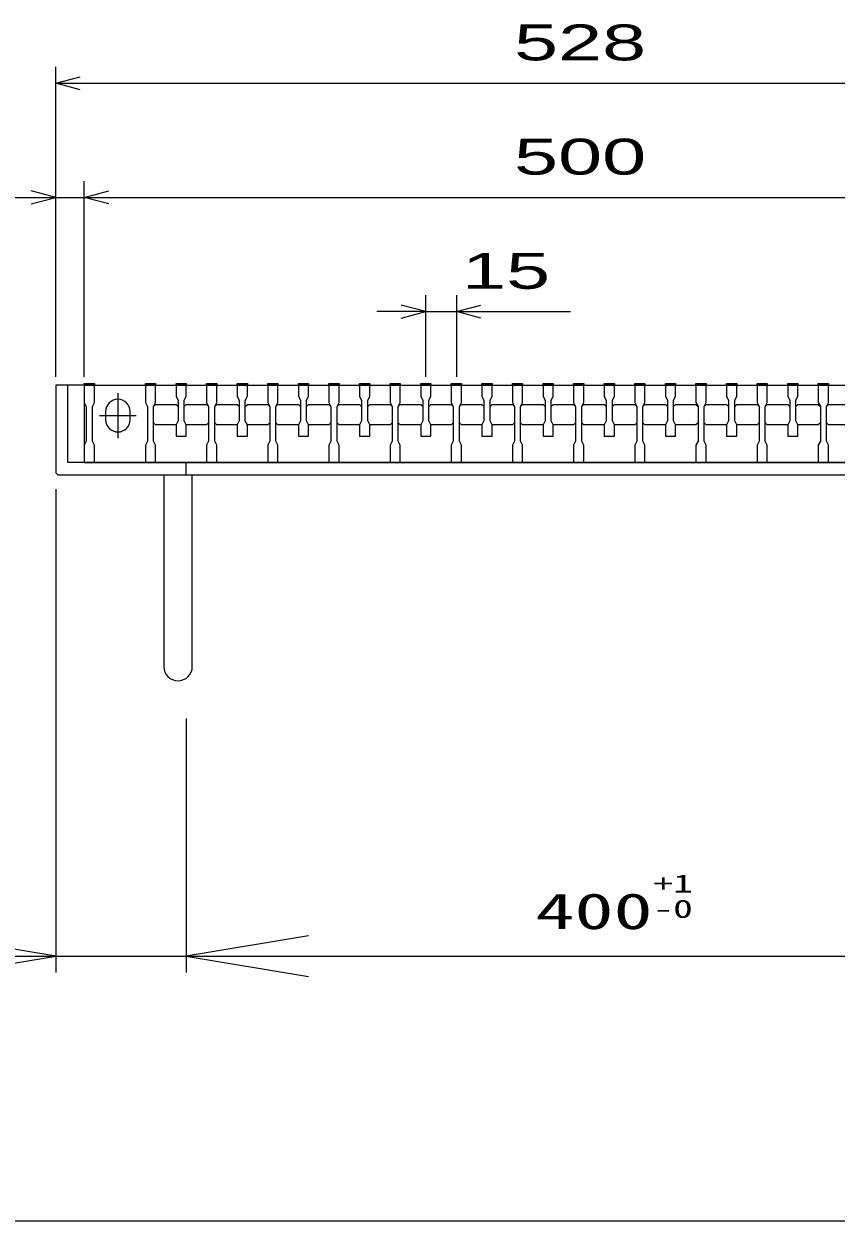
# Model space of a CAD drawing. Units: millimetres, scale not verified. Extents: x -1456 to 1389, y -1026 to 839.
# Drawn here: x -1013 to -614, y -921 to -334 of the extents above; entities that cross this region are included whole.
import ezdxf
from ezdxf.enums import TextEntityAlignment as Align

# ---------------------------------------------------------------- set-up
doc = ezdxf.new("R2010")
doc.units = ezdxf.units.MM
doc.header["$LTSCALE"] = 8
for name, color, linetype, lineweight in [('0_2', 150, 'Continuous', 25), ('16', 3, 'Continuous', 25), ('19', 6, 'Continuous', 25), ('22', 4, 'Continuous', 25)]:
    doc.layers.add(name, color=color, linetype=linetype, lineweight=lineweight)
doc.styles.add('ベクトル', font='')
doc.styles.add('ＭＳ ゴシック', font='')
doc.styles.get('ベクトル').set_extended_font_data('ベクトル')
doc.styles.get('ＭＳ ゴシック').set_extended_font_data('MS Gothic')

# ---------------------------------------------------------------- blocks, each defined once
blk = doc.blocks.new('open_arrow')
at = {"color": 0, "linetype": 'Continuous', "lineweight": -2}
blk.add_lwpolyline([(7.5, 1.25), (0, 0), (7.5, -1.25)], dxfattribs=at)

msp = doc.modelspace()

# ---------------------------------------------------------------- linework, layer by layer
at = {"layer": '0_2'}
msp.add_line((1388.8, -921.2), (-1379.2, -921.2), dxfattribs=at)
at = {"layer": '16'}
for p, q in [((-983, -511.286), (-983, -510.586)), ((-983, -510.586), (-978, -510.586)), ((-978, -510.586), (-978, -511.286)), ((-953, -511.286), (-953, -510.586)), ((-953, -510.586), (-948, -510.586)), ((-948, -510.586), (-948, -511.286)), ((-938, -511.286), (-938, -510.586)), ((-938, -510.586), (-933, -510.586)), ((-933, -510.586), (-933, -511.286)), ((-923, -511.286), (-923, -510.586)), ((-923, -510.586), (-918, -510.586)), ((-918, -510.586), (-918, -511.286)), ((-908, -511.286), (-908, -510.586)), ((-908, -510.586), (-903, -510.586)), ((-903, -510.586), (-903, -511.286)), ((-893, -511.286), (-893, -510.586)), ((-893, -510.586), (-888, -510.586)), ((-888, -510.586), (-888, -511.286)), ((-878, -511.286), (-878, -510.586)), ((-878, -510.586), (-873, -510.586)), ((-873, -510.586), (-873, -511.286)), ((-863, -511.286), (-863, -510.586)), ((-863, -510.586), (-858, -510.586)), ((-858, -510.586), (-858, -511.286)), ((-848, -511.286), (-848, -510.586)), ((-848, -510.586), (-843, -510.586)), ((-843, -510.586), (-843, -511.286)), ((-833, -511.286), (-833, -510.586)), ((-833, -510.586), (-828, -510.586)), ((-828, -510.586), (-828, -511.286)), ((-818, -511.286), (-818, -510.586)), ((-818, -510.586), (-813, -510.586)), ((-813, -510.586), (-813, -511.286)), ((-803, -511.286), (-803, -510.586)), ((-803, -510.586), (-798, -510.586)), ((-798, -510.586), (-798, -511.286)), ((-788, -511.286), (-788, -510.586)), ((-788, -510.586), (-783, -510.586)), ((-783, -510.586), (-783, -511.286)), ((-773, -511.286), (-773, -510.586)), ((-773, -510.586), (-768, -510.586)), ((-768, -510.586), (-768, -511.286)), ((-758, -511.286), (-758, -510.586)), ((-758, -510.586), (-753, -510.586)), ((-753, -510.586), (-753, -511.286)), ((-743, -511.286), (-743, -510.586)), ((-743, -510.586), (-738, -510.586)), ((-738, -510.586), (-738, -511.286)), ((-728, -511.286), (-728, -510.586)), ((-728, -510.586), (-723, -510.586)), ((-723, -510.586), (-723, -511.286)), ((-713, -511.286), (-713, -510.586)), ((-713, -510.586), (-708, -510.586)), ((-708, -510.586), (-708, -511.286)), ((-698, -511.286), (-698, -510.586)), ((-698, -510.586), (-693, -510.586)), ((-693, -510.586), (-693, -511.286)), ((-683, -511.286), (-683, -510.586)), ((-683, -510.586), (-678, -510.586)), ((-678, -510.586), (-678, -511.286)), ((-668, -511.286), (-668, -510.586)), ((-668, -510.586), (-663, -510.586)), ((-663, -510.586), (-663, -511.286)), ((-653, -511.286), (-653, -510.586)), ((-653, -510.586), (-648, -510.586)), ((-648, -510.586), (-648, -511.286)), ((-638, -511.286), (-638, -510.586)), ((-638, -510.586), (-633, -510.586)), ((-633, -510.586), (-633, -511.286)), ((-623, -511.286), (-623, -510.586)), ((-623, -510.586), (-618, -510.586)), ((-618, -510.586), (-618, -511.286)), ((-983, -511.286), (-983, -519.786)), ((-978, -511.286), (-983, -511.286)), ((-983, -511.286), (-983, -549.286)), ((-983, -511.286), (-483, -511.286)), ((-979, -511.286), (-954, -511.286)), ((-978, -519.786), (-978, -511.286)), ((-966.5, -515.286), (-966.5, -537.286)), ((-953, -511.286), (-953, -519.786)), ((-948, -511.286), (-953, -511.286)), ((-948, -519.786), (-948, -511.286)), ((-938, -511.286), (-938, -516.786)), ((-933, -511.286), (-938, -511.286)), ((-933, -516.786), (-933, -511.286)), ((-923, -511.286), (-923, -519.786)), ((-918, -511.286), (-923, -511.286)), ((-918, -519.786), (-918, -511.286)), ((-908, -511.286), (-908, -516.786)), ((-903, -511.286), (-908, -511.286)), ((-903, -516.786), (-903, -511.286)), ((-893, -511.286), (-893, -519.786)), ((-888, -511.286), (-893, -511.286)), ((-888, -519.786), (-888, -511.286)), ((-878, -511.286), (-878, -516.786)), ((-873, -511.286), (-878, -511.286)), ((-873, -516.786), (-873, -511.286)), ((-863, -511.286), (-863, -519.786)), ((-858, -511.286), (-863, -511.286)), ((-858, -519.786), (-858, -511.286)), ((-848, -511.286), (-848, -516.786)), ((-843, -511.286), (-848, -511.286)), ((-843, -516.786), (-843, -511.286)), ((-833, -511.286), (-833, -519.786)), ((-828, -511.286), (-833, -511.286)), ((-828, -519.786), (-828, -511.286)), ((-818, -511.286), (-818, -516.786)), ((-813, -511.286), (-818, -511.286)), ((-813, -516.786), (-813, -511.286)), ((-803, -511.286), (-803, -519.786)), ((-798, -511.286), (-803, -511.286)), ((-798, -519.786), (-798, -511.286)), ((-788, -511.286), (-788, -516.786)), ((-783, -511.286), (-788, -511.286)), ((-783, -516.786), (-783, -511.286)), ((-773, -511.286), (-773, -519.786)), ((-768, -511.286), (-773, -511.286)), ((-768, -519.786), (-768, -511.286)), ((-758, -511.286), (-758, -516.786)), ((-753, -511.286), (-758, -511.286)), ((-753, -516.786), (-753, -511.286)), ((-743, -511.286), (-743, -519.786)), ((-738, -511.286), (-743, -511.286)), ((-738, -519.786), (-738, -511.286)), ((-728, -511.286), (-728, -516.786)), ((-723, -511.286), (-728, -511.286)), ((-723, -516.786), (-723, -511.286)), ((-713, -511.286), (-713, -519.786)), ((-708, -511.286), (-713, -511.286)), ((-708, -519.786), (-708, -511.286)), ((-698, -511.286), (-698, -516.786)), ((-693, -511.286), (-698, -511.286)), ((-693, -516.786), (-693, -511.286)), ((-683, -511.286), (-683, -519.786)), ((-678, -511.286), (-683, -511.286)), ((-678, -519.786), (-678, -511.286)), ((-668, -511.286), (-668, -516.786)), ((-663, -511.286), (-668, -511.286)), ((-663, -516.786), (-663, -511.286)), ((-653, -511.286), (-653, -519.786)), ((-648, -511.286), (-653, -511.286)), ((-648, -519.786), (-648, -511.286)), ((-638, -511.286), (-638, -516.786)), ((-633, -511.286), (-638, -511.286)), ((-633, -516.786), (-633, -511.286)), ((-623, -511.286), (-623, -519.786)), ((-618, -511.286), (-623, -511.286)), ((-618, -519.786), (-618, -511.286)), ((-983, -519.786), (-982, -521.786)), ((-982, -521.786), (-982, -538.786)), ((-979, -521.786), (-978, -519.786)), ((-979, -538.786), (-979, -521.786)), ((-953, -519.786), (-952, -521.786)), ((-952, -521.786), (-952, -538.786)), ((-949, -521.786), (-948, -519.786)), ((-949, -521.786), (-948, -520.786)), ((-949, -538.786), (-949, -521.786)), ((-948, -520.786), (-938, -520.786)), ((-938, -516.786), (-937, -518.786)), ((-938, -520.786), (-937, -521.786)), ((-937, -518.786), (-937, -528.786)), ((-934, -518.786), (-933, -516.786)), ((-934, -528.786), (-934, -518.786)), ((-934, -521.786), (-933, -520.786)), ((-933, -520.786), (-923, -520.786)), ((-923, -519.786), (-922, -521.786)), ((-923, -520.786), (-922, -521.786)), ((-922, -521.786), (-922, -538.786)), ((-919, -521.786), (-918, -519.786)), ((-919, -521.786), (-918, -520.786)), ((-919, -538.786), (-919, -521.786)), ((-918, -520.786), (-908, -520.786)), ((-908, -516.786), (-907, -518.786)), ((-908, -520.786), (-907, -521.786)), ((-907, -518.786), (-907, -528.786)), ((-904, -518.786), (-903, -516.786)), ((-904, -528.786), (-904, -518.786)), ((-904, -521.786), (-903, -520.786)), ((-903, -520.786), (-893, -520.786)), ((-893, -519.786), (-892, -521.786)), ((-893, -520.786), (-892, -521.786)), ((-892, -521.786), (-892, -538.786)), ((-889, -521.786), (-888, -519.786)), ((-889, -521.786), (-888, -520.786)), ((-889, -538.786), (-889, -521.786)), ((-888, -520.786), (-878, -520.786)), ((-878, -516.786), (-877, -518.786)), ((-878, -520.786), (-877, -521.786)), ((-877, -518.786), (-877, -528.786)), ((-874, -518.786), (-873, -516.786)), ((-874, -528.786), (-874, -518.786)), ((-874, -521.786), (-873, -520.786)), ((-873, -520.786), (-863, -520.786)), ((-863, -519.786), (-862, -521.786)), ((-863, -520.786), (-862, -521.786)), ((-862, -521.786), (-862, -538.786)), ((-859, -521.786), (-858, -519.786)), ((-859, -521.786), (-858, -520.786)), ((-859, -538.786), (-859, -521.786)), ((-858, -520.786), (-848, -520.786)), ((-848, -516.786), (-847, -518.786)), ((-848, -520.786), (-847, -521.786)), ((-847, -518.786), (-847, -528.786)), ((-844, -518.786), (-843, -516.786)), ((-844, -528.786), (-844, -518.786)), ((-844, -521.786), (-843, -520.786)), ((-843, -520.786), (-833, -520.786)), ((-833, -519.786), (-832, -521.786)), ((-833, -520.786), (-832, -521.786)), ((-832, -521.786), (-832, -538.786)), ((-829, -521.786), (-828, -519.786)), ((-829, -521.786), (-828, -520.786)), ((-829, -538.786), (-829, -521.786)), ((-828, -520.786), (-818, -520.786)), ((-818, -516.786), (-817, -518.786)), ((-818, -520.786), (-817, -521.786)), ((-817, -518.786), (-817, -528.786)), ((-814, -518.786), (-813, -516.786)), ((-814, -528.786), (-814, -518.786)), ((-814, -521.786), (-813, -520.786)), ((-813, -520.786), (-803, -520.786)), ((-803, -519.786), (-802, -521.786)), ((-803, -520.786), (-802, -521.786)), ((-802, -521.786), (-802, -538.786)), ((-799, -521.786), (-798, -519.786)), ((-799, -521.786), (-798, -520.786)), ((-799, -538.786), (-799, -521.786)), ((-798, -520.786), (-788, -520.786)), ((-788, -516.786), (-787, -518.786)), ((-788, -520.786), (-787, -521.786)), ((-787, -518.786), (-787, -528.786)), ((-784, -518.786), (-783, -516.786)), ((-784, -528.786), (-784, -518.786)), ((-784, -521.786), (-783, -520.786)), ((-783, -520.786), (-773, -520.786)), ((-773, -519.786), (-772, -521.786)), ((-773, -520.786), (-772, -521.786)), ((-772, -521.786), (-772, -538.786)), ((-769, -521.786), (-768, -519.786)), ((-769, -521.786), (-768, -520.786)), ((-769, -538.786), (-769, -521.786)), ((-768, -520.786), (-758, -520.786)), ((-758, -516.786), (-757, -518.786)), ((-758, -520.786), (-757, -521.786)), ((-757, -518.786), (-757, -528.786)), ((-754, -518.786), (-753, -516.786)), ((-754, -528.786), (-754, -518.786)), ((-754, -521.786), (-753, -520.786)), ((-753, -520.786), (-743, -520.786)), ((-743, -519.786), (-742, -521.786)), ((-743, -520.786), (-742, -521.786)), ((-742, -521.786), (-742, -538.786)), ((-739, -521.786), (-738, -519.786)), ((-739, -521.786), (-738, -520.786)), ((-739, -538.786), (-739, -521.786)), ((-738, -520.786), (-728, -520.786)), ((-728, -516.786), (-727, -518.786)), ((-728, -520.786), (-727, -521.786)), ((-727, -518.786), (-727, -528.786)), ((-724, -518.786), (-723, -516.786)), ((-724, -528.786), (-724, -518.786)), ((-724, -521.786), (-723, -520.786)), ((-723, -520.786), (-713, -520.786)), ((-713, -519.786), (-712, -521.786)), ((-713, -520.786), (-712, -521.786)), ((-712, -521.786), (-712, -538.786)), ((-709, -521.786), (-708, -519.786)), ((-709, -521.786), (-708, -520.786)), ((-709, -538.786), (-709, -521.786)), ((-708, -520.786), (-698, -520.786)), ((-698, -516.786), (-697, -518.786)), ((-698, -520.786), (-697, -521.786)), ((-697, -518.786), (-697, -528.786)), ((-694, -518.786), (-693, -516.786)), ((-694, -528.786), (-694, -518.786)), ((-694, -521.786), (-693, -520.786)), ((-693, -520.786), (-683, -520.786)), ((-683, -519.786), (-682, -521.786)), ((-683, -520.786), (-682, -521.786)), ((-682, -521.786), (-682, -538.786)), ((-679, -521.786), (-678, -519.786)), ((-679, -521.786), (-678, -520.786)), ((-679, -538.786), (-679, -521.786)), ((-678, -520.786), (-668, -520.786)), ((-668, -516.786), (-667, -518.786)), ((-668, -520.786), (-667, -521.786)), ((-667, -518.786), (-667, -528.786)), ((-664, -518.786), (-663, -516.786)), ((-664, -528.786), (-664, -518.786)), ((-664, -521.786), (-663, -520.786)), ((-663, -520.786), (-653, -520.786)), ((-653, -519.786), (-652, -521.786)), ((-653, -520.786), (-652, -521.786)), ((-652, -521.786), (-652, -538.786)), ((-649, -521.786), (-648, -519.786)), ((-649, -521.786), (-648, -520.786)), ((-649, -538.786), (-649, -521.786)), ((-648, -520.786), (-638, -520.786)), ((-638, -516.786), (-637, -518.786)), ((-638, -520.786), (-637, -521.786)), ((-637, -518.786), (-637, -528.786)), ((-634, -518.786), (-633, -516.786)), ((-634, -528.786), (-634, -518.786)), ((-634, -521.786), (-633, -520.786)), ((-633, -520.786), (-623, -520.786)), ((-623, -519.786), (-622, -521.786)), ((-623, -520.786), (-622, -521.786)), ((-622, -521.786), (-622, -538.786)), ((-619, -521.786), (-618, -519.786)), ((-619, -521.786), (-618, -520.786)), ((-619, -538.786), (-619, -521.786)), ((-618, -520.786), (-608, -520.786)), ((-975.5, -526.286), (-957.5, -526.286)), ((-972.5, -524.286), (-972.5, -528.286)), ((-960.5, -528.286), (-960.5, -524.286)), ((-948, -530.786), (-949, -529.786)), ((-938, -530.786), (-948, -530.786)), ((-937, -528.786), (-938, -530.786)), ((-938, -530.786), (-938, -536.286)), ((-933, -530.786), (-934, -528.786)), ((-933, -536.286), (-933, -530.786)), ((-923, -530.786), (-933, -530.786)), ((-922, -529.786), (-923, -530.786)), ((-918, -530.786), (-919, -529.786)), ((-908, -530.786), (-918, -530.786)), ((-907, -528.786), (-908, -530.786)), ((-908, -530.786), (-908, -536.286)), ((-903, -530.786), (-904, -528.786)), ((-893, -530.786), (-903, -530.786)), ((-903, -536.286), (-903, -530.786)), ((-892, -529.786), (-893, -530.786)), ((-888, -530.786), (-889, -529.786)), ((-878, -530.786), (-888, -530.786)), ((-877, -528.786), (-878, -530.786)), ((-878, -530.786), (-878, -536.286)), ((-873, -530.786), (-874, -528.786)), ((-863, -530.786), (-873, -530.786)), ((-873, -536.286), (-873, -530.786)), ((-862, -529.786), (-863, -530.786)), ((-858, -530.786), (-859, -529.786)), ((-848, -530.786), (-858, -530.786)), ((-847, -528.786), (-848, -530.786)), ((-848, -530.786), (-848, -536.286)), ((-843, -530.786), (-844, -528.786)), ((-833, -530.786), (-843, -530.786)), ((-843, -536.286), (-843, -530.786)), ((-832, -529.786), (-833, -530.786)), ((-828, -530.786), (-829, -529.786)), ((-818, -530.786), (-828, -530.786)), ((-817, -528.786), (-818, -530.786)), ((-818, -530.786), (-818, -536.286)), ((-813, -530.786), (-814, -528.786)), ((-803, -530.786), (-813, -530.786)), ((-813, -536.286), (-813, -530.786)), ((-802, -529.786), (-803, -530.786)), ((-798, -530.786), (-799, -529.786)), ((-788, -530.786), (-798, -530.786)), ((-787, -528.786), (-788, -530.786)), ((-788, -530.786), (-788, -536.286)), ((-783, -530.786), (-784, -528.786)), ((-773, -530.786), (-783, -530.786)), ((-783, -536.286), (-783, -530.786)), ((-772, -529.786), (-773, -530.786)), ((-768, -530.786), (-769, -529.786)), ((-758, -530.786), (-768, -530.786)), ((-757, -528.786), (-758, -530.786)), ((-758, -530.786), (-758, -536.286)), ((-753, -530.786), (-754, -528.786)), ((-743, -530.786), (-753, -530.786)), ((-753, -536.286), (-753, -530.786)), ((-742, -529.786), (-743, -530.786)), ((-738, -530.786), (-739, -529.786)), ((-728, -530.786), (-738, -530.786)), ((-727, -528.786), (-728, -530.786)), ((-728, -530.786), (-728, -536.286)), ((-723, -530.786), (-724, -528.786)), ((-713, -530.786), (-723, -530.786)), ((-723, -536.286), (-723, -530.786)), ((-712, -529.786), (-713, -530.786)), ((-708, -530.786), (-709, -529.786)), ((-698, -530.786), (-708, -530.786)), ((-697, -528.786), (-698, -530.786)), ((-698, -530.786), (-698, -536.286)), ((-693, -530.786), (-694, -528.786)), ((-683, -530.786), (-693, -530.786)), ((-693, -536.286), (-693, -530.786)), ((-682, -529.786), (-683, -530.786)), ((-678, -530.786), (-679, -529.786)), ((-668, -530.786), (-678, -530.786)), ((-667, -528.786), (-668, -530.786)), ((-668, -530.786), (-668, -536.286)), ((-663, -530.786), (-664, -528.786)), ((-653, -530.786), (-663, -530.786)), ((-663, -536.286), (-663, -530.786)), ((-652, -529.786), (-653, -530.786)), ((-648, -530.786), (-649, -529.786)), ((-638, -530.786), (-648, -530.786)), ((-637, -528.786), (-638, -530.786)), ((-638, -530.786), (-638, -536.286)), ((-633, -530.786), (-634, -528.786)), ((-623, -530.786), (-633, -530.786)), ((-633, -536.286), (-633, -530.786)), ((-622, -529.786), (-623, -530.786)), ((-618, -530.786), (-619, -529.786)), ((-608, -530.786), (-618, -530.786)), ((-982, -538.786), (-983, -540.786)), ((-978, -540.786), (-979, -538.786)), ((-952, -538.786), (-953, -540.786)), ((-948, -540.786), (-949, -538.786)), ((-938, -536.286), (-933, -536.286)), ((-922, -538.786), (-923, -540.786)), ((-918, -540.786), (-919, -538.786)), ((-908, -536.286), (-903, -536.286)), ((-892, -538.786), (-893, -540.786)), ((-888, -540.786), (-889, -538.786)), ((-878, -536.286), (-873, -536.286)), ((-862, -538.786), (-863, -540.786)), ((-858, -540.786), (-859, -538.786)), ((-848, -536.286), (-843, -536.286)), ((-832, -538.786), (-833, -540.786)), ((-828, -540.786), (-829, -538.786)), ((-818, -536.286), (-813, -536.286)), ((-802, -538.786), (-803, -540.786)), ((-798, -540.786), (-799, -538.786)), ((-788, -536.286), (-783, -536.286)), ((-772, -538.786), (-773, -540.786)), ((-768, -540.786), (-769, -538.786)), ((-758, -536.286), (-753, -536.286)), ((-742, -538.786), (-743, -540.786)), ((-738, -540.786), (-739, -538.786)), ((-728, -536.286), (-723, -536.286)), ((-712, -538.786), (-713, -540.786)), ((-708, -540.786), (-709, -538.786)), ((-698, -536.286), (-693, -536.286)), ((-682, -538.786), (-683, -540.786)), ((-678, -540.786), (-679, -538.786)), ((-668, -536.286), (-663, -536.286)), ((-652, -538.786), (-653, -540.786)), ((-648, -540.786), (-649, -538.786)), ((-638, -536.286), (-633, -536.286)), ((-622, -538.786), (-623, -540.786)), ((-618, -540.786), (-619, -538.786)), ((-983, -540.786), (-983, -549.286)), ((-978, -549.286), (-978, -540.786)), ((-953, -540.786), (-953, -549.286)), ((-948, -549.286), (-948, -540.786)), ((-923, -540.786), (-923, -549.286)), ((-918, -549.286), (-918, -540.786)), ((-893, -540.786), (-893, -549.286)), ((-888, -549.286), (-888, -540.786)), ((-863, -540.786), (-863, -549.286)), ((-858, -549.286), (-858, -540.786)), ((-833, -540.786), (-833, -549.286)), ((-828, -549.286), (-828, -540.786)), ((-803, -540.786), (-803, -549.286)), ((-798, -549.286), (-798, -540.786)), ((-773, -540.786), (-773, -549.286)), ((-768, -549.286), (-768, -540.786)), ((-743, -540.786), (-743, -549.286)), ((-738, -549.286), (-738, -540.786)), ((-713, -540.786), (-713, -549.286)), ((-708, -549.286), (-708, -540.786)), ((-683, -540.786), (-683, -549.286)), ((-678, -549.286), (-678, -540.786)), ((-653, -540.786), (-653, -549.286)), ((-648, -549.286), (-648, -540.786)), ((-623, -540.786), (-623, -549.286)), ((-618, -549.286), (-618, -540.786)), ((-983, -549.286), (-978, -549.286)), ((-983, -549.286), (-588, -549.286)), ((-953, -549.286), (-948, -549.286)), ((-923, -549.286), (-918, -549.286)), ((-893, -549.286), (-888, -549.286)), ((-863, -549.286), (-858, -549.286)), ((-833, -549.286), (-828, -549.286)), ((-803, -549.286), (-798, -549.286)), ((-773, -549.286), (-768, -549.286)), ((-743, -549.286), (-738, -549.286)), ((-713, -549.286), (-708, -549.286)), ((-683, -549.286), (-678, -549.286)), ((-653, -549.286), (-648, -549.286)), ((-623, -549.286), (-618, -549.286))]:
    msp.add_line(p, q, dxfattribs=at)
for centre, start, end in [((-966.5, -524.286), 0, 180), ((-966.5, -528.286), 180, 0)]:
    msp.add_arc(centre, 6, start, end, dxfattribs=at)
at = {"layer": '19'}
for p, q in [((-983, -511.286), (-997, -511.286)), ((-997, -511.286), (-997, -554.286)), ((-991, -549.286), (-991, -511.286)), ((-588, -549.286), (-991, -549.286)), ((-933, -555.286), (-933, -549.286)), ((-997, -554.286), (-996, -555.286)), ((-996, -555.286), (-588, -555.286)), ((-944, -555.286), (-944, -649.286)), ((-930, -649.286), (-930, -555.286))]:
    msp.add_line(p, q, dxfattribs=at)
msp.add_arc((-937, -649.286), 7, 180, 0, dxfattribs=at)
at = {"layer": '22'}
for p, q in [((-997, -507.286), (-997, -355.286)), ((-997, -363.286), (-985, -360.086)), ((-985, -366.486), (-997, -363.286)), ((-997, -363.286), (-469, -363.286)), ((-997, -419.286), (-1009, -416.086)), ((-997, -507.286), (-997, -411.286)), ((-983, -507.286), (-983, -411.286)), ((-983, -419.286), (-971, -416.086)), ((-1053, -419.286), (-997, -419.286)), ((-1009, -422.486), (-997, -419.286)), ((-997, -419.286), (-983, -419.286)), ((-971, -422.486), (-983, -419.286)), ((-983, -419.286), (-483, -419.286)), ((-815.5, -507.286), (-815.5, -467.286)), ((-800.5, -467.286), (-800.5, -507.286)), ((-815.5, -475.286), (-839.5, -475.286)), ((-815.5, -475.286), (-827.5, -472.086)), ((-827.5, -478.486), (-815.5, -475.286)), ((-815.5, -475.286), (-800.5, -475.286)), ((-800.5, -475.286), (-788.5, -472.086)), ((-788.5, -478.486), (-800.5, -475.286)), ((-800.5, -475.286), (-744.5, -475.286)), ((-997, -562.286), (-997, -799.331)), ((-933, -674.75), (-933, -799.331)), ((-933, -674.75), (-933, -799.331)), ((-1074.582, -791.331), (-933, -791.331)), ((-933, -791.331), (-533, -791.331))]:
    msp.add_line(p, q, dxfattribs=at)

# ---------------------------------------------------------------- block references
at = {"layer": '22', "xscale": 8, "yscale": 8, "rotation": 180}
msp.add_blockref('open_arrow', (-997, -791.331), dxfattribs=at)
at = {"layer": '22', "xscale": 8, "yscale": 8}
msp.add_blockref('open_arrow', (-933, -791.331), dxfattribs=at)

# ---------------------------------------------------------------- texts
at = {"layer": '22', "color": 2, "style": 'ベクトル', "width": 1.65}
for s, p in [(' 528 ', (-783, -343.286)), (' 500 ', (-783, -399.286)), (' 15 ', (-808.5, -455.286))]:
    msp.add_text(s, height=17.6, dxfattribs=at).set_placement(p, align=Align.MIDDLE_LEFT)
at = {"layer": '22', "color": 2, "style": 'ＭＳ ゴシック', "width": 1.6}
for s, p in [('+1', (-694.188, -755.686)), ('-0', (-694.188, -768.079))]:
    msp.add_text(s, height=8.871, dxfattribs=at).set_placement(p, align=Align.MIDDLE_CENTER)
at = {"layer": '22', "style": 'ＭＳ ゴシック', "width": 1.6}
msp.add_text('400', height=17.6, dxfattribs=at).set_placement((-733, -783.331), align=Align.BOTTOM_CENTER)

doc.saveas('drawing.dxf')
